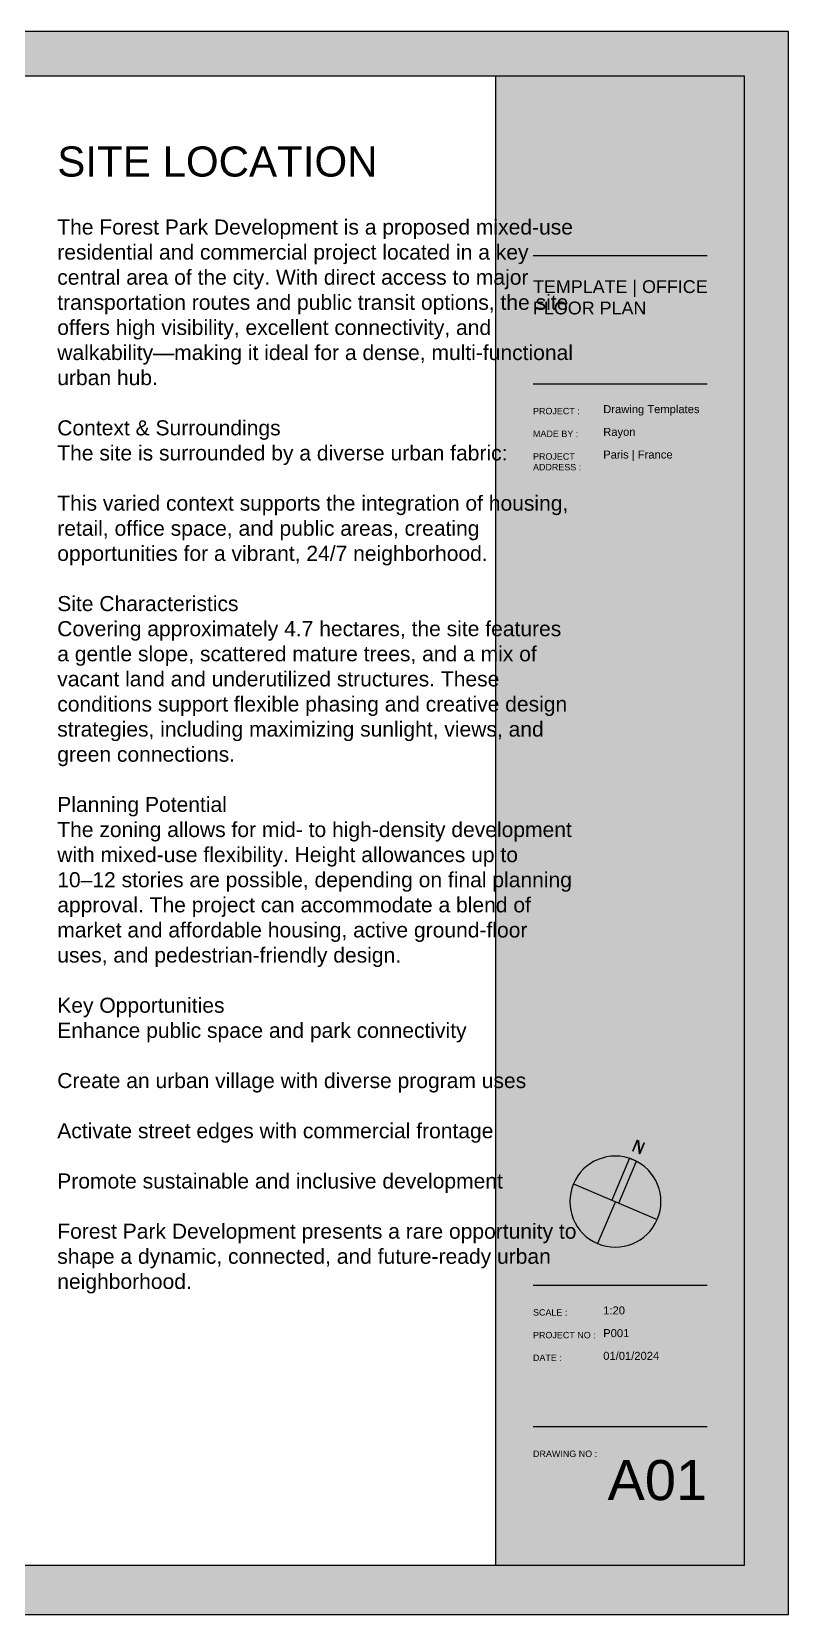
# Model space of a CAD drawing. Header units: metres. Extents: x 183920 to 185578, y 20757 to 21440.
# Drawn here: x 184943.4 to 185094.1, y 21120.1 to 21435.4 of the extents above; entities that cross this region are included whole.
import ezdxf

# ---------------------------------------------------------------- set-up
doc = ezdxf.new("R2010")
doc.units = ezdxf.units.M
for name, pattern in [('Light Grey Page Line', [0]), ('Page Lines', [0]), ('Style Grey Hatch  Line', [0])]:
    doc.linetypes.add(name, pattern=pattern)
for name, color, linetype, true_color in [('Import - Page 1', 7, 'Continuous', 0xff1493), ('Imported blocks_1', 7, 'Continuous', 0xc57dd9), ('Zoning', 7, 'Continuous', 0x47d2e2)]:
    doc.layers.add(name, color=color, linetype=linetype, true_color=true_color)
doc.styles.add('Logo Text A3', font='', dxfattribs={"height": 0.0024})
doc.styles.add('Sheet Number A3', font='', dxfattribs={"height": 0.0075})
doc.styles.add('Style_12', font='', dxfattribs={"height": 6})
doc.styles.add('Style_15', font='', dxfattribs={"height": 3})
doc.styles.add('Text M A3', font='', dxfattribs={"height": 0.0015})
doc.styles.add('Text S A3', font='', dxfattribs={"height": 0.0012})
doc.styles.get('Logo Text A3').set_extended_font_data('arial')
doc.styles.get('Sheet Number A3').set_extended_font_data('arial')
doc.styles.get('Style_12').set_extended_font_data('arial')
doc.styles.get('Style_15').set_extended_font_data('arial')
doc.styles.get('Text M A3').set_extended_font_data('arial')
doc.styles.get('Text S A3').set_extended_font_data('arial')

# ---------------------------------------------------------------- blocks, each defined once
blk = doc.blocks.new('ScaledText_2')
at = {"layer": 'Imported blocks_1', "insert": (-163.009084716711, 30.85567535590889), "char_height": 0.0015, "width": 0.006850961538461538, "attachment_point": 1, "style": 'Text M A3'}
blk.add_mtext('Rayon', dxfattribs=at)
blk = doc.blocks.new('ScaledText_9')
at = {"layer": 'Imported blocks_1', "insert": (-163.009084716711, 31.16509325436121), "char_height": 0.0015, "width": 0.01315865384615384, "attachment_point": 1, "style": 'Text M A3'}
blk.add_mtext('P001', dxfattribs=at)
blk = doc.blocks.new('ScaledText_16')
at = {"layer": 'Imported blocks_1', "insert": (-162.880430642298, 30.86945706665457), "char_height": 0.0012, "width": 0.01531380675831378, "attachment_point": 1, "style": 'Text S A3'}
blk.add_mtext('PROJECT ADDRESS :', dxfattribs=at)
blk = doc.blocks.new('ScaledText_18')
at = {"layer": 'Imported blocks_1', "insert": (-163.7394796803852, 34.1430555842989), "char_height": 0.0075, "width": 0.03090911319807309, "attachment_point": 3, "style": 'Sheet Number A3'}
blk.add_mtext('A01', dxfattribs=at)
blk = doc.blocks.new('ScaledText_28')
at = {"layer": 'Imported blocks_1', "insert": (-162.8804306422971, 31.17887496510691), "char_height": 0.0012, "width": 0.005611538461538461, "attachment_point": 1, "style": 'Text S A3'}
blk.add_mtext('DATE :', dxfattribs=at)
blk = doc.blocks.new('ScaledText_34')
at = {"layer": 'Imported blocks_1', "insert": (-163.7125384643408, 30.84210519768878), "char_height": 0.0024, "width": 0.04075906085664888, "attachment_point": 1, "style": 'Logo Text A3'}
blk.add_mtext('TEMPLATE | OFFICE FLOOR PLAN', dxfattribs=at)
blk = doc.blocks.new('ScaledText_42')
at = {"layer": 'Imported blocks_1', "insert": (-162.8804306422971, 30.85387132344426), "char_height": 0.0012, "width": 0.009646153846153846, "attachment_point": 1, "style": 'Text S A3'}
blk.add_mtext('PROJECT :', dxfattribs=at)
blk = doc.blocks.new('ScaledText_50')
at = {"layer": 'Imported blocks_1', "insert": (-162.8804306422971, 31.21182893811335), "char_height": 0.0012, "width": 0.01302884615384615, "attachment_point": 1, "style": 'Text S A3'}
blk.add_mtext('DRAWING NO :', dxfattribs=at)
blk = doc.blocks.new('ScaledText_58')
at = {"layer": 'Imported blocks_1', "insert": (-163.009084716711, 31.15730038275606), "char_height": 0.0015, "width": 0.01315865384615384, "attachment_point": 1, "style": 'Text M A3'}
blk.add_mtext('1:20', dxfattribs=at)
blk = doc.blocks.new('ScaledText_67')
at = {"layer": 'Imported blocks_1', "insert": (-162.8804306422971, 31.17108209350176), "char_height": 0.0012, "width": 0.01295, "attachment_point": 1, "style": 'Text S A3'}
blk.add_mtext('PROJECT NO :', dxfattribs=at)
blk = doc.blocks.new('ScaledText_68')
at = {"layer": 'Imported blocks_1', "insert": (-163.0090847169364, 30.86346822730583), "char_height": 0.0015, "width": 0.01540384615384615, "attachment_point": 1, "style": 'Text M A3'}
blk.add_mtext('Paris | France ', dxfattribs=at)
blk = doc.blocks.new('ScaledText_76')
at = {"layer": 'Imported blocks_1', "insert": (-162.8804306422971, 31.1632892218966), "char_height": 0.0012, "width": 0.007021153846153847, "attachment_point": 1, "style": 'Text S A3'}
blk.add_mtext('SCALE :', dxfattribs=at)
blk = doc.blocks.new('A3  Title block minimal vertical')
at = {"layer": 'Imported blocks_1', "transparency": 33554483}
for points in [[(-0.2099314073314251, -0.1483019521171113), (-0.2005320687812578, -0.1390564406268284), (-0.2005320687812578, 0.1399498981545296), (0.1550605809780995, 0.1399498981545296), (0.1550605809780995, -0.1390564406268284), (-0.2005320687812578, -0.1390564406268284), (-0.2099314073314251, -0.1483019521171113), (0.2099314073314676, -0.1483019521171113), (0.2099314073314676, 0.1483019521171195), (-0.2099314073314251, 0.1483019521171195), (-0.2099314073314251, -0.1483019521171113)], [(0.180620286116124, -0.06146878940172724), (0.1815376347730086, -0.05930185374886622), (0.1819974989308505, -0.05949653224196715), (0.1821822954928767, -0.06129198126765741), (0.1827987791904129, -0.0598357405094971), (0.1830914200181305, -0.05995962682328857), (0.1821740715158963, -0.06212656211083859), (0.1818814305181397, -0.06200267572506291), (0.1816532951524526, -0.05984379838796855), (0.1809129289012087, -0.06159267109188005), (0.180620286116124, -0.06146878940172724)], [(0.176849900335257, -0.07067501146359047), (0.1781794616563782, -0.0712378667982959), (0.1815048096019954, -0.06338282175359325), (0.1801752482808742, -0.06281996641888782), (0.176849900335257, -0.07067501146359047)]]:
    blk.add_hatch(color=256, dxfattribs=at).paths.add_polyline_path(points, flags=0)
h = blk.add_hatch(color=256, dxfattribs=at)
edge = h.paths.add_edge_path(flags=0)
edge.add_line((0.1729157325874844, 0.1177487475928521), (0.1729157325874844, 0.1287278270255517))
edge.add_line((0.1729157325874844, 0.1287278270255517), (0.1807462492033576, 0.1287278270255517))
edge.add_arc((0.1805990281644988, 0.1254610725425581), 0.003270070165369793, -84.54646110202827, 87.41962837314571, ccw=False)
edge.add_line((0.1809098109081278, 0.1222058040478401), (0.1838130311677988, 0.1222058040478401))
edge.add_line((0.1838130311677988, 0.1222058040478401), (0.1838130311677994, 0.117748747597934))
edge.add_line((0.1838130311677994, 0.117748747597934), (0.1816867290057862, 0.117748747597934))
edge.add_line((0.1816867290057862, 0.117748747597934), (0.1750829251756895, 0.1221240231954549))
edge.add_line((0.1750829251756895, 0.1221240231954549), (0.1750829251757067, 0.117748747597934))
edge.add_line((0.1750829251757067, 0.117748747597934), (0.1729157325874844, 0.1177487475928521))
edge.add_line((0.1729157325874844, 0.1177487475928521), (0.1729157325874844, 0.1177487475928521))
at = {"layer": 'Imported blocks_1', "linetype": 'Page Lines'}
blk.add_lwpolyline([(-0.2099314073314248, -0.1483019521171226), (0.2099314073314677, -0.1483019521171226), (0.2099314073314677, 0.1483019521171085), (-0.2099314073314248, 0.1483019521171085), (-0.2099314073314248, -0.1483019521171226)], close=True, dxfattribs=at)
at = {"layer": 'Imported blocks_1', "linetype": 'Light Grey Page Line'}
blk.add_lwpolyline([(-0.2005320687812571, -0.1390564406268426), (0.2016915466515925, -0.1390564406268426), (0.2016915466515925, 0.1399498981545153), (-0.2005320687812571, 0.1399498981545153), (-0.2005320687812571, -0.1390564406268426)], close=True, dxfattribs=at)
at = {"layer": 'Imported blocks_1', "linetype": 'Page Lines'}
for points in [[(0.1550605809780948, 0.1399498873225211), (0.1550605809780948, -0.1390564115214913)], [(0.1620890018502521, 0.1063220825233825), (0.1946958290670561, 0.1063220825233826)], [(0.1620890018502521, 0.08229276619199163), (0.1946958290670561, 0.08229276619199169)], [(0.1696640652904924, -0.06763296629800761), (0.1853741733023694, -0.07428366977652559)], [(0.1775191192964622, -0.07095831803726764), (0.1741937578623408, -0.07881339494414248)], [(0.1620890018502521, -0.08661477361748393), (0.1946958290670561, -0.08661477361748388)], [(0.1620890018502521, -0.1131120256841145), (0.1946958290670561, -0.1131120256841145)]]:
    blk.add_lwpolyline(points, dxfattribs=at)
blk.add_lwpolyline([(0.1853741690138136, -0.07428368252904301, 1), (0.1696640592010107, -0.06763297828812262, 1), (0.1853741690138136, -0.07428368252904301)], format="xyb", close=True, dxfattribs=at)
at = {"layer": 'Imported blocks_1', "linetype": 'Style Grey Hatch  Line'}
blk.add_lwpolyline([(0.176849900335257, -0.07067501146359047), (0.1781794616563782, -0.0712378667982959), (0.1815048096019954, -0.06338282175359325), (0.1801752482808742, -0.06281996641888782), (0.176849900335257, -0.07067501146359047)], close=True, dxfattribs=at)
blk = doc.blocks.new('ScaledText_91')
at = {"layer": 'Imported blocks_1', "insert": (-163.009084716711, 30.84788248430374), "char_height": 0.0015, "width": 0.0243188894388678, "attachment_point": 1, "style": 'Text M A3'}
blk.add_mtext('Drawing Templates', dxfattribs=at)
blk = doc.blocks.new('ScaledText_103')
at = {"layer": 'Imported blocks_1', "insert": (-162.8804306422971, 30.86166419504942), "char_height": 0.0012, "width": 0.009259615384615385, "attachment_point": 1, "style": 'Text S A3'}
blk.add_mtext('MADE BY :', dxfattribs=at)
blk = doc.blocks.new('ScaledText_108')
at = {"layer": 'Imported blocks_1', "insert": (-163.0090847169363, 31.17288612575816), "char_height": 0.0015, "width": 0.01316105769230769, "attachment_point": 1, "style": 'Text M A3'}
blk.add_mtext('01/01/2024', dxfattribs=at)

msp = doc.modelspace()

# ---------------------------------------------------------------- block references
at = {"layer": 'Imported blocks_1', "yscale": 1062.975773071686}
for name, p, xscale in [('ScaledText_34', (359065.7028905789, -11398.50609141317), 1062.975773070967), ('ScaledText_42', (358181.1923622933, -11436.44194042478), 1062.975773071686), ('ScaledText_91', (358331.9290028461, -11429.53069688173), 1062.975773073028), ('ScaledText_103', (358181.1923622933, -11449.24751097785), 1062.975773071686), ('ScaledText_2', (358331.9290026273, -11442.3362674348), 1062.975773071686), ('ScaledText_16', (358181.1923622478, -11462.05308153091), 1062.975773071401), ('ScaledText_68', (358331.9290029976, -11455.14183764571), 1062.975773071686), ('ScaledText_76', (358181.1923622931, -11944.89029294097), 1062.975773071686), ('ScaledText_58', (358331.9290026272, -11937.97904939793), 1062.975773071686), ('ScaledText_67', (358181.1923622931, -11957.69586349404), 1062.975773071686), ('ScaledText_9', (358331.9290026272, -11950.78461995099), 1062.975773071686), ('ScaledText_28', (358181.1923622931, -11970.5014340471), 1062.975773071686), ('ScaledText_108', (358331.9290029975, -11963.5901901619), 1062.975773071686), ('ScaledText_50', (358181.1923622931, -12024.65277231096), 1062.975773071686), ('ScaledText_18', (359129.0014662219, -15142.37128011334), 1062.97577307287)]:
    msp.add_blockref(name, p, dxfattribs=dict(at, xscale=xscale))
at = {"layer": 'Zoning', "xscale": 1062.975773071686, "yscale": 1062.975773071686}
msp.add_blockref('A3  Title block minimal vertical', (184870.9440000002, 21277.77938219974), dxfattribs=at)

# ---------------------------------------------------------------- texts
at = {"layer": 'Import - Page 1', "attachment_point": 1}
for s, insert, char_height, width, style in [('SITE LOCATION', (184948.4843870882, 21412.55224566436), 6, 95.5042759497561, 'Style_12'), ('The Forest Park Development is a proposed mixed-use residential and commercial project located in a key central area of the city. With direct access to major transportation routes and public transit options, the site offers high visibility, excellent connectivity, and walkability—making it ideal for a dense, multi-functional urban hub.\\P\\PContext & Surroundings\\PThe site is surrounded by a diverse urban fabric:\\P\\PThis varied context supports the integration of housing, retail, office space, and public areas, creating opportunities for a vibrant, 24/7 neighborhood.\\P\\PSite Characteristics\\PCovering approximately 4.7 hectares, the site features a gentle slope, scattered mature trees, and a mix of vacant land and underutilized structures. These conditions support flexible phasing and creative design strategies, including maximizing sunlight, views, and green connections.\\P\\PPlanning Potential\\PThe zoning allows for mid- to high-density development with mixed-use flexibility. Height allowances up to 10–12 stories are possible, depending on final planning approval. The project can accommodate a blend of market and affordable housing, active ground-floor uses, and pedestrian-friendly design.\\P\\PKey Opportunities\\PEnhance public space and park connectivity\\P\\PCreate an urban village with diverse program uses\\P\\PActivate street edges with commercial frontage\\P\\PPromote sustainable and inclusive development\\P\\PForest Park Development presents a rare opportunity to shape a dynamic, connected, and future-ready urban neighborhood.', (184948.479183129, 21398.00722009935), 3, 103.2893972083674, 'Style_15')]:
    msp.add_mtext(s, dxfattribs=dict(at, insert=insert, char_height=char_height, width=width, style=style))

doc.saveas('drawing.dxf')
